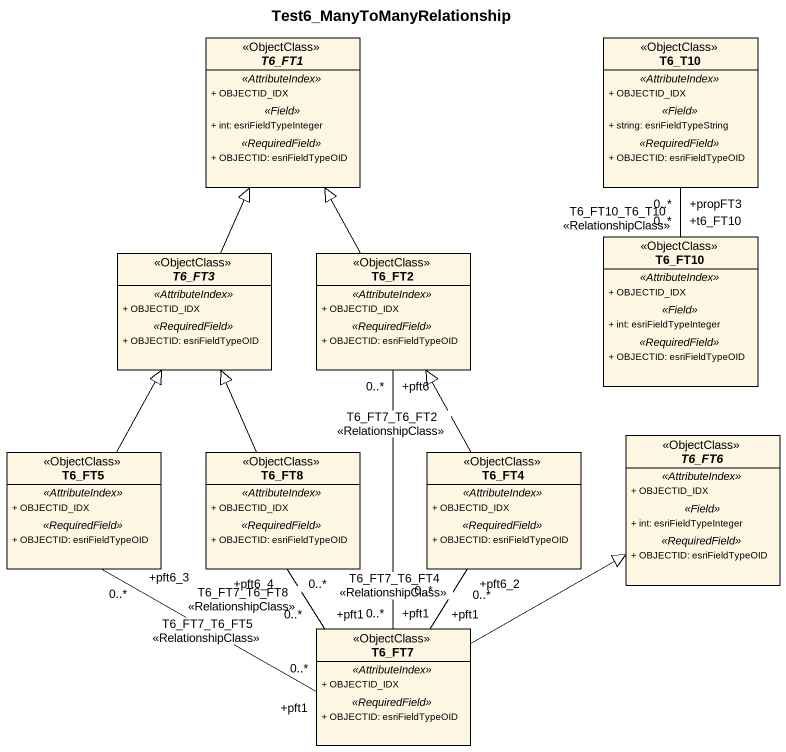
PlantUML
@startuml
title Test6_ManyToManyRelationship
hide circle
hide empty members
skinparam classAttributeIconSize 0
abstract class T6_FT1 <<ObjectClass>> {
  .. <<AttributeIndex>> ..
  + OBJECTID_IDX
  .. <<Field>> ..
  + int: esriFieldTypeInteger
  .. <<RequiredField>> ..
  + OBJECTID: esriFieldTypeOID
}
class T6_T10 <<ObjectClass>> {
  .. <<AttributeIndex>> ..
  + OBJECTID_IDX
  .. <<Field>> ..
  + string: esriFieldTypeString
  .. <<RequiredField>> ..
  + OBJECTID: esriFieldTypeOID
}
abstract class T6_FT3 <<ObjectClass>> {
  .. <<AttributeIndex>> ..
  + OBJECTID_IDX
  .. <<RequiredField>> ..
  + OBJECTID: esriFieldTypeOID
}
class T6_FT2 <<ObjectClass>> {
  .. <<AttributeIndex>> ..
  + OBJECTID_IDX
  .. <<RequiredField>> ..
  + OBJECTID: esriFieldTypeOID
}
class T6_FT10 <<ObjectClass>> {
  .. <<AttributeIndex>> ..
  + OBJECTID_IDX
  .. <<Field>> ..
  + int: esriFieldTypeInteger
  .. <<RequiredField>> ..
  + OBJECTID: esriFieldTypeOID
}
class T6_FT5 <<ObjectClass>> {
  .. <<AttributeIndex>> ..
  + OBJECTID_IDX
  .. <<RequiredField>> ..
  + OBJECTID: esriFieldTypeOID
}
class T6_FT8 <<ObjectClass>> {
  .. <<AttributeIndex>> ..
  + OBJECTID_IDX
  .. <<RequiredField>> ..
  + OBJECTID: esriFieldTypeOID
}
class T6_FT4 <<ObjectClass>> {
  .. <<AttributeIndex>> ..
  + OBJECTID_IDX
  .. <<RequiredField>> ..
  + OBJECTID: esriFieldTypeOID
}
abstract class T6_FT6 <<ObjectClass>> {
  .. <<AttributeIndex>> ..
  + OBJECTID_IDX
  .. <<Field>> ..
  + int: esriFieldTypeInteger
  .. <<RequiredField>> ..
  + OBJECTID: esriFieldTypeOID
}
class T6_FT7 <<ObjectClass>> {
  .. <<AttributeIndex>> ..
  + OBJECTID_IDX
  .. <<RequiredField>> ..
  + OBJECTID: esriFieldTypeOID
}
T6_FT3 -up-|> T6_FT1
T6_FT2 -up-|> T6_FT1
T6_FT10 "+t6_FT10\n0..*" -up- "+propFT3\n0..*" T6_T10 : T6_FT10_T6_T10\n<<RelationshipClass>>
T6_FT5 -up-|> T6_FT3
T6_FT8 -up-|> T6_FT3
T6_FT4 -up-|> T6_FT2
T6_FT7 "+pft1\n0..*" -up- "+pft6\n0..*" T6_FT2 : T6_FT7_T6_FT2\n<<RelationshipClass>>
T6_FT7 "+pft1\n0..*" -left- "+pft6_3\n0..*" T6_FT5 : T6_FT7_T6_FT5\n<<RelationshipClass>>
T6_FT7 "+pft1\n0..*" -up- "+pft6_4\n0..*" T6_FT8 : T6_FT7_T6_FT8\n<<RelationshipClass>>
T6_FT7 "+pft1\n0..*" -up- "+pft6_2\n0..*" T6_FT4 : T6_FT7_T6_FT4\n<<RelationshipClass>>
T6_FT7 -right-|> T6_FT6
@enduml
